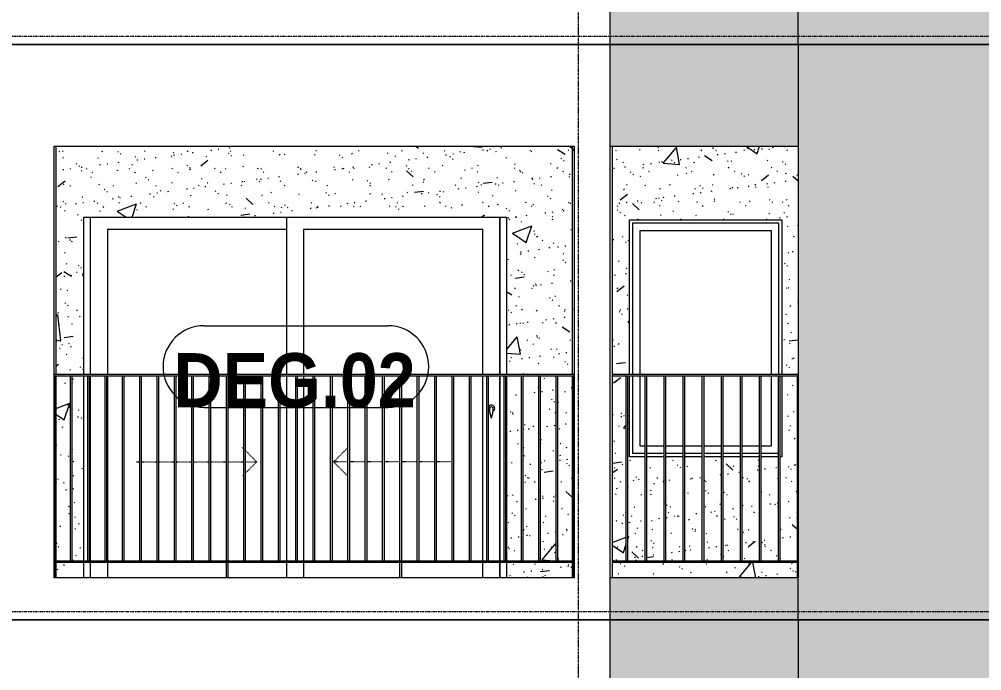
# Model space of a CAD drawing. Header units: millimetres. Extents: x -134153 to 99383, y -5233 to 35400.
# Drawn here: x 19153 to 24843, y 15450 to 19300 of the extents above; entities that cross this region are included whole.
import ezdxf

# ---------------------------------------------------------------- set-up
doc = ezdxf.new("R2010")
doc.units = ezdxf.units.MM
for name, pattern in [('Centre', [31.75, 6.35, -4.7625, 15.875, -4.7625]), ('Dash', [6, 3, -3]), ('Grid Line', [22.225, 12.7, -3.175, 3.175, -3.175])]:
    doc.linetypes.add(name, pattern=pattern)
for name, color, linetype, lineweight in [('0-2', 250, 'Continuous', 5), ('A-DOOR', 31, 'Continuous', 9), ('A-DOOR-FRAM', 31, 'Continuous', 9), ('A-DOOR-HDLN', 31, 'Dash', 9), ('A-DOOR-IDEN', 31, 'Continuous', 9), ('A-FLOR-HRAL', 11, 'Continuous', 9), ('A-FLOR-HRAL-1', 253, 'Continuous', 9), ('A-FLOR-LEVL-2', 51, 'Centre', 9), ('A-GLAZ-1', 253, 'Continuous', 9), ('A-GLAZ-2', 7, 'Continuous', 9), ('A-WALL', 113, 'Continuous', 9), ('A-WALL-PATT-1', 9, 'Continuous', 9), ('A-WALL-PATT-2', 111, 'Continuous', 5), ('I-WALL', 2, 'Continuous', 9), ('I-WALL-1', 7, 'Continuous', 9), ('S-COLS-1', 7, 'Continuous', 9), ('S-GRID-1', 1, 'Grid Line', 9)]:
    doc.layers.add(name, color=color, linetype=linetype, lineweight=lineweight)
doc.styles.add('Arial_B_2', font='arialbd_0.ttf', dxfattribs={"width": 0.9, "height": 320})
pattern_1 = [(50, (82572.6, 0), (1165.978, -102.01), [121.92, -1341.12]), (355, (82572.6, 0), (-225.554, 1222.763), [97.536, -1072.896]), (100.451, (82669.8, -8.5), (940.433, 1120.746), [103.616, -1139.776]), (46.184, (82572.6, 325.1), (1734.906, -269.074), [182.88, -2011.68]), (96.636, (82717.2, 302.7), (1519.38, 1583.54), [155.42, -1709.665]), (351.184, (82572.6, 325.1), (1519.39, 1583.52), [146.3, -1609.34]), (21, (82735.2, 243.8), (970.332, -654.498), [121.92, -1341.12]), (326, (82735.2, 243.8), (395.533, 1178.804), [97.536, -1072.896]), (71.451, (82816, 189.3), (1365.87, 524.296), [103.616, -1139.776]), (37.5, (82572.62, 0), (19.767, 541.1527), [53.645, -1006.246, 53.645, -1035.507, -1076.96]), (37.5, (82572.62, 0), (19.767, 541.1527), [-2149.043, 53.645, -1023.315]), (7.5, (82572.6, 0), (427.646, 641.156), [53.645, -567.334, 53.645, -981.862, -410.464]), (7.5, (82572.6, 0), (427.646, 641.156), [-1656.486, 53.645, -356.82]), (327.5, (82210.1, 0), (867.782, -36.665), [53.645, -352.755, 53.645, -1214.323, -1682.496]), (327.5, (82210.1, 0), (867.782, -36.665), [-1674.368, 53.645, -1628.85]), (317.5, (82047.56, 0), (948.028, 162.73), [53.645, -474.675, 53.645, -788.416, -1194.816]), (317.5, (82047.56, 0), (948.028, 162.73), [-1370.38, 53.645, -1141.17])]
pattern_2 = [(37.5, (82572.62, 0), (-5.1206, 156.61216), [5.364, -118.181, 5.364, -132.812, -132.08]), (37.5, (82572.62, 0), (-5.1206, 156.61216), [-261.722, 5.364, -126.716]), (7.5, (82572.62, 0), (143.847, 229.3842), [5.364, -61.285, 5.364, -105.989, -42.672]), (7.5, (82572.62, 0), (143.847, 229.3842), [-178.003, 5.364, -37.308]), (327.5, (82472.65, 0), (253.1176, 0.4601), [5.364, -35.276, 5.364, -140.94, -191.008]), (327.5, (82472.65, 0), (253.1176, 0.4601), [-186.944, 5.364, -185.644]), (317.5, (82472.65, 0), (244.3381, 71.3376), [5.364, -14.956, 5.364, -90.546, -109.728]), (317.5, (82472.65, 0), (244.3381, 71.3376), [-116.23, 5.364, -104.364])]

# ---------------------------------------------------------------- blocks, each defined once
blk = doc.blocks.new('NCV_TKTC_KET CAU_rvt-2-TKCS_MẶT ĐỨNG HƯỚNG NAM')
at = {"layer": 'S-COLS-1'}
blk.add_line((61152.6, 18549.3), (61152.6, 16000), dxfattribs=at)
blk = doc.blocks.new('M_Fixed - 900 x 1400-901190-TKCS_MẶT ĐỨNG HƯỚNG NAM')
at = {"layer": 'A-GLAZ-2'}
for p, q in [((61273.6, 7000), (61273.6, 7896)), ((61273.6, 7896), (62135.6, 7896)), ((62135.6, 7896), (62135.6, 7000)), ((61317.6, 7000), (61317.6, 7852)), ((61317.6, 7852), (62091.6, 7852)), ((62091.6, 7852), (62091.6, 7000)), ((61273.6, 6534), (61273.6, 6990)), ((61317.6, 6578), (61317.6, 6990)), ((62091.6, 6990), (62091.6, 6578)), ((61347.6, 6578), (61317.6, 6578)), ((61460.1, 6578), (61357.6, 6578)), ((61572.6, 6578), (61470.1, 6578)), ((61685.1, 6578), (61582.6, 6578)), ((61797.6, 6578), (61695.1, 6578)), ((61910.1, 6578), (61807.6, 6578)), ((62022.6, 6578), (61920.1, 6578)), ((62091.6, 6578), (62032.6, 6578)), ((61347.6, 6534), (61273.6, 6534)), ((61460.1, 6534), (61357.6, 6534)), ((61572.6, 6534), (61470.1, 6534)), ((61685.1, 6534), (61582.6, 6534)), ((61797.6, 6534), (61695.1, 6534)), ((61910.1, 6534), (61807.6, 6534)), ((62022.6, 6534), (61920.1, 6534)), ((62135.1, 6534), (62032.6, 6534))]:
    blk.add_line(p, q, dxfattribs=at)
blk = doc.blocks.new('Railing - 10mm-901206-TKCS_MẶT ĐỨNG HƯỚNG NAM')
at = {"layer": 'A-FLOR-HRAL-1'}
for p, q in [((106960.064287, 5900), (106960.064287, 6990)), ((106970.064287, 5900), (106970.064287, 6990))]:
    blk.add_line(p, q, dxfattribs=at)
blk = doc.blocks.new('Railing - 50 x 10mm-V265-TKCS_MẶT ĐỨNG HƯỚNG NAM')
at = {"layer": 'A-FLOR-HRAL-1'}
for p in [(98652.564287, 6990), (98657.564287, 5800)]:
    blk.add_line(p, (98657.564287, 6990), dxfattribs=at)
blk = doc.blocks.new('Railing - Railing-883261-TKCS_MẶT ĐỨNG HƯỚNG NAM')
at = {"layer": 'A-FLOR-HRAL-1'}
for p, q in [((61152.6, 5900), (62252.6, 5900)), ((62252.6, 5890), (61152.6, 5890))]:
    blk.add_line(p, q, dxfattribs=at)
at = {"extrusion": (0, 0, -1), "zscale": -1}
for name, p in [('Railing - 10mm-901206-TKCS_MẶT ĐỨNG HƯỚNG NAM', (-168205.1, 0)), ('Railing - 10mm-901206-TKCS_MẶT ĐỨNG HƯỚNG NAM', (-168317.6, 0)), ('Railing - 10mm-901206-TKCS_MẶT ĐỨNG HƯỚNG NAM', (-168430.1, 0)), ('Railing - 10mm-901206-TKCS_MẶT ĐỨNG HƯỚNG NAM', (-168542.6, 0)), ('Railing - 10mm-901206-TKCS_MẶT ĐỨNG HƯỚNG NAM', (-168655.1, 0)), ('Railing - 10mm-901206-TKCS_MẶT ĐỨNG HƯỚNG NAM', (-168767.6, 0)), ('Railing - 10mm-901206-TKCS_MẶT ĐỨNG HƯỚNG NAM', (-168880.1, 0)), ('Railing - 10mm-901206-TKCS_MẶT ĐỨNG HƯỚNG NAM', (-168992.6, 0)), ('Railing - 10mm-901206-TKCS_MẶT ĐỨNG HƯỚNG NAM', (-169105.1, 0)), ('Railing - 50 x 10mm-V265-TKCS_MẶT ĐỨNG HƯỚNG NAM', (-160905.1, 0))]:
    blk.add_blockref(name, p, dxfattribs=at)
blk = doc.blocks.new('Top Rail Type - Top Rail_Internal_-883262-TKCS_MẶT ĐỨNG HƯỚNG NAM')
at = {"layer": 'A-FLOR-HRAL-1'}
for p, q in [((62252.564287, 7000), (61152.564287, 7000)), ((62252.564287, 6990), (61152.564287, 6990))]:
    blk.add_line(p, q, dxfattribs=at)
blk = doc.blocks.new('NCV_TKTC_TANG 5_rvt-2-TKCS_MẶT ĐỨNG HƯỚNG NAM')
at = {"layer": 'A-WALL-PATT-1'}
h = blk.add_hatch(dxfattribs=at)
h.set_pattern_fill('FP_31', color=256, style=0, pattern_type=2)
h.set_pattern_definition(pattern_1)
h.paths.add_polyline_path([(60901.2, 16000), (60917.6, 16000), (60917.6, 16090), (60527.6, 16090), (60527.6, 16000), (60891.9, 16000)])
h.paths.add_polyline_path([(57862.6, 16000), (58027.6, 16000), (58027.6, 16090), (57862.6, 16090)])
h.paths.add_polyline_path([(60874.8, 16100), (60917.6, 16100), (60917.6, 17190), (60830.1, 17190), (60830.1, 16100), (60847.6, 16100)])
h.paths.add_polyline_path([(57880.7, 16100), (57950.1, 16100), (57950.1, 17190), (57862.6, 17190), (57862.6, 16100)])
h.paths.add_polyline_path([(60727.6, 16100), (60820.1, 16100), (60820.1, 17190), (60727.6, 17190), (60727.6, 16250)])
h.paths.add_polyline_path([(60625.1, 16100), (60717.6, 16100), (60717.6, 17190), (60625.1, 17190), (60625.1, 16378.1)])
h.paths.add_polyline_path([(60615.1, 16100), (60615.1, 17190), (60527.6, 17190), (60527.6, 16100)])
h.paths.add_polyline_path([(58027.6, 16100), (58027.6, 17190), (57960.1, 17190), (57960.1, 16100)])
h.paths.add_polyline_path([(60917.6, 17200), (60917.6, 18550), (57862.6, 18550), (57862.6, 17200), (58027.6, 17200), (58027.6, 18130), (60527.6, 18130), (60527.6, 17200), (60757.7, 17200)])
h = blk.add_hatch(dxfattribs=at)
h.set_pattern_fill('FP_32', color=256, style=0, pattern_type=2)
h.set_pattern_definition(pattern_2)
h.paths.add_polyline_path([(60901.2, 16000), (60917.6, 16000), (60917.6, 16090), (60527.6, 16090), (60527.6, 16000), (60891.9, 16000)])
h.paths.add_polyline_path([(57862.6, 16000), (58027.6, 16000), (58027.6, 16090), (57862.6, 16090)])
h.paths.add_polyline_path([(60874.8, 16100), (60917.6, 16100), (60917.6, 17190), (60830.1, 17190), (60830.1, 16100), (60847.6, 16100)])
h.paths.add_polyline_path([(57880.7, 16100), (57950.1, 16100), (57950.1, 17190), (57862.6, 17190), (57862.6, 16100)])
h.paths.add_polyline_path([(60727.6, 16100), (60820.1, 16100), (60820.1, 17190), (60727.6, 17190), (60727.6, 16250)])
h.paths.add_polyline_path([(60625.1, 16100), (60717.6, 16100), (60717.6, 17190), (60625.1, 17190), (60625.1, 16378.1)])
h.paths.add_polyline_path([(60615.1, 16100), (60615.1, 17190), (60527.6, 17190), (60527.6, 16100)])
h.paths.add_polyline_path([(58027.6, 16100), (58027.6, 17190), (57960.1, 17190), (57960.1, 16100)])
h.paths.add_polyline_path([(60917.6, 17200), (60917.6, 18550), (57862.6, 18550), (57862.6, 17200), (58027.6, 17200), (58027.6, 18130), (60527.6, 18130), (60527.6, 17200), (60757.7, 17200)])
h = blk.add_hatch(dxfattribs=at)
h.set_pattern_fill('FP_31', color=256, style=0, pattern_type=2)
h.set_pattern_definition(pattern_1)
h.paths.add_polyline_path([(60917.6, 16000), (60922.6, 16000), (60922.6, 16090), (60917.6, 16090), (60917.6, 16012.5)])
h.paths.add_polyline_path([(60918.1, 16100), (60922.6, 16100), (60921.7, 17190), (60917.6, 17190), (60917.6, 16100)])
h.paths.add_polyline_path([(60921.7, 17200), (60927.6, 17200), (60926.1, 18550), (60917.6, 18550), (60917.6, 17200)])
h = blk.add_hatch(dxfattribs=at)
h.set_pattern_fill('FP_32', color=256, style=0, pattern_type=2)
h.set_pattern_definition(pattern_2)
h.paths.add_polyline_path([(60917.6, 16000), (60922.6, 16000), (60922.6, 16090), (60917.6, 16090), (60917.6, 16012.5)])
h.paths.add_polyline_path([(60918.1, 16100), (60922.6, 16100), (60921.7, 17190), (60917.6, 17190), (60917.6, 16100)])
h.paths.add_polyline_path([(60921.7, 17200), (60927.6, 17200), (60926.1, 18550), (60917.6, 18550), (60917.6, 17200)])
h = blk.add_hatch(dxfattribs=at)
h.set_pattern_fill('FP_31', color=256, style=0, pattern_type=2)
h.set_pattern_definition(pattern_1)
h.paths.add_polyline_path([(62247.6, 16000), (62247.6, 16090), (61152.6, 16090), (61152.6, 16000), (61551, 16000)])
h.paths.add_polyline_path([(61245.1, 16100), (61347.6, 16100), (61347.6, 16715), (61254.6, 16715), (61254.6, 17190), (61245.1, 17190), (61245.1, 16451.2)])
h.paths.add_polyline_path([(61235.1, 16100), (61235.1, 17190), (61152.6, 17190), (61152.6, 16100)])
h.paths.add_polyline_path([(61378.2, 16100), (61460.1, 16100), (61460.1, 16715), (61357.6, 16715), (61357.6, 16100)])
h.paths.add_polyline_path([(62247.6, 16100), (62247.6, 17190), (62154.6, 17190), (62154.6, 16715), (62145.1, 16715), (62145.1, 16100)])
h.paths.add_polyline_path([(62135.1, 16100), (62135.1, 16715), (62032.6, 16715), (62032.6, 16100)])
h.paths.add_polyline_path([(62022.6, 16100), (62022.6, 16715), (61920.1, 16715), (61920.1, 16100)])
h.paths.add_polyline_path([(61470.1, 16100), (61572.6, 16100), (61572.6, 16715), (61470.1, 16715), (61470.1, 16172.8)])
h.paths.add_polyline_path([(61807.6, 16100), (61910.1, 16100), (61910.1, 16715), (61807.6, 16715), (61807.6, 16440.1)])
h.paths.add_polyline_path([(61797.6, 16100), (61797.6, 16715), (61695.1, 16715), (61695.1, 16100)])
h.paths.add_polyline_path([(61685.1, 16100), (61685.1, 16715), (61582.6, 16715), (61582.6, 16100)])
h.paths.add_polyline_path([(61152.6, 17200), (61254.6, 17200), (61254.6, 18115), (62154.6, 18115), (62154.6, 17200), (62252.6, 17200), (62252.6, 18549.3), (61152.6, 18549.3), (61152.6, 17555.4)])
h = blk.add_hatch(dxfattribs=at)
h.set_pattern_fill('FP_32', color=256, style=0, pattern_type=2)
h.set_pattern_definition(pattern_2)
h.paths.add_polyline_path([(62247.6, 16000), (62247.6, 16090), (61152.6, 16090), (61152.6, 16000), (61551, 16000)])
h.paths.add_polyline_path([(61245.1, 16100), (61347.6, 16100), (61347.6, 16715), (61254.6, 16715), (61254.6, 17190), (61245.1, 17190), (61245.1, 16451.2)])
h.paths.add_polyline_path([(61235.1, 16100), (61235.1, 17190), (61152.6, 17190), (61152.6, 16100)])
h.paths.add_polyline_path([(61378.2, 16100), (61460.1, 16100), (61460.1, 16715), (61357.6, 16715), (61357.6, 16100)])
h.paths.add_polyline_path([(62247.6, 16100), (62247.6, 17190), (62154.6, 17190), (62154.6, 16715), (62145.1, 16715), (62145.1, 16100)])
h.paths.add_polyline_path([(62135.1, 16100), (62135.1, 16715), (62032.6, 16715), (62032.6, 16100)])
h.paths.add_polyline_path([(62022.6, 16100), (62022.6, 16715), (61920.1, 16715), (61920.1, 16100)])
h.paths.add_polyline_path([(61470.1, 16100), (61572.6, 16100), (61572.6, 16715), (61470.1, 16715), (61470.1, 16172.8)])
h.paths.add_polyline_path([(61807.6, 16100), (61910.1, 16100), (61910.1, 16715), (61807.6, 16715), (61807.6, 16440.1)])
h.paths.add_polyline_path([(61797.6, 16100), (61797.6, 16715), (61695.1, 16715), (61695.1, 16100)])
h.paths.add_polyline_path([(61685.1, 16100), (61685.1, 16715), (61582.6, 16715), (61582.6, 16100)])
h.paths.add_polyline_path([(61152.6, 17200), (61254.6, 17200), (61254.6, 18115), (62154.6, 18115), (62154.6, 17200), (62252.6, 17200), (62252.6, 18549.3), (61152.6, 18549.3), (61152.6, 17555.4)])
at = {"layer": 'I-WALL-1'}
for p, q in [((57862.6, 18550), (57862.6, 17200)), ((60917.6, 17200), (60917.6, 18550)), ((58027.6, 17200), (58027.6, 18130)), ((58027.6, 18130), (60527.6, 18130)), ((60527.6, 18130), (60527.6, 17200)), ((61254.6, 17200), (61254.6, 18115)), ((61254.6, 18115), (62154.6, 18115)), ((62154.6, 18115), (62154.6, 17200)), ((57862.6, 17190), (57862.6, 16100)), ((58027.6, 16100), (58027.6, 17190)), ((60527.6, 17190), (60527.6, 16100)), ((60917.6, 16100), (60917.6, 17190)), ((61254.6, 16715), (61254.6, 17190)), ((62154.6, 17190), (62154.6, 16715)), ((61347.6, 16715), (61254.6, 16715)), ((61460.1, 16715), (61357.6, 16715)), ((61572.6, 16715), (61470.1, 16715)), ((61685.1, 16715), (61582.6, 16715)), ((61797.6, 16715), (61695.1, 16715)), ((61910.1, 16715), (61807.6, 16715)), ((62022.6, 16715), (61920.1, 16715)), ((62135.1, 16715), (62032.6, 16715)), ((62154.6, 16715), (62145.1, 16715)), ((57862.6, 16090), (57862.6, 16000)), ((58027.6, 16000), (58027.6, 16090)), ((60527.6, 16090), (60527.6, 16000)), ((60917.6, 16000), (60917.6, 16090))]:
    blk.add_line(p, q, dxfattribs=at)
at = {"layer": 'A-FLOR-HRAL-1'}
for name in ['Top Rail Type - Top Rail_Internal_-883262-TKCS_MẶT ĐỨNG HƯỚNG NAM', 'Railing - Railing-883261-TKCS_MẶT ĐỨNG HƯỚNG NAM']:
    blk.add_blockref(name, (0, 10200), dxfattribs=at)
at = {"layer": 'A-GLAZ-1'}
blk.add_blockref('M_Fixed - 900 x 1400-901190-TKCS_MẶT ĐỨNG HƯỚNG NAM', (0, 10200), dxfattribs=at)
blk = doc.blocks.new('DEG_02-DEG_03 - DEG_02-2500x2400mm-CỬA ĐI 02 CÁNH TRƯỢT-V253-TKCS_MẶT ĐỨNG HƯỚNG NAM')
at = {"layer": 'A-DOOR'}
for p, q in [((59227.6, 10400), (59227.6, 11330)), ((60487.6, 11330), (60487.6, 10400)), ((58167.6, 11260), (58167.6, 10400)), ((58167.6, 11260), (59227.6, 11260)), ((59327.6, 11260), (59327.6, 10400)), ((59327.6, 11260), (60387.6, 11260)), ((60387.6, 10400), (60387.6, 11260)), ((58167.6, 10390), (58167.6, 9300)), ((59227.6, 9300), (59227.6, 10390)), ((59327.6, 10390), (59327.6, 9300)), ((60387.6, 9300), (60387.6, 10390)), ((60487.6, 10390), (60487.6, 9300)), ((58167.6, 9290), (58167.6, 9200)), ((59227.6, 9200), (59227.6, 9290)), ((59327.6, 9290), (59327.6, 9200)), ((60387.6, 9200), (60387.6, 9290)), ((60487.6, 9290), (60487.6, 9200))]:
    blk.add_line(p, q, dxfattribs=at)
at = {"layer": 'A-DOOR', "flags": 128}
blk.add_lwpolyline([(60439.1, 10208.7), (60439.1, 10208.7), (60439, 10208.7), (60439, 10208.7), (60439, 10208.7), (60439, 10208.7), (60439, 10208.7), (60439, 10208.7), (60438.9, 10208.7), (60438.9, 10208.7), (60438.9, 10208.7), (60438.9, 10208.7), (60438.8, 10208.7), (60438.8, 10208.7), (60438.8, 10208.7), (60438.7, 10208.7), (60438.7, 10208.7), (60438.7, 10208.7), (60438.6, 10208.7), (60438.6, 10208.7), (60438.5, 10208.7), (60438.5, 10208.7), (60438.4, 10208.7), (60438.4, 10208.7), (60438.3, 10208.7), (60438.3, 10208.7), (60438.2, 10208.7), (60438.2, 10208.7), (60438.1, 10208.7), (60438.1, 10208.7), (60438, 10208.7), (60437.9, 10208.7), (60437.9, 10208.7), (60437.8, 10208.7), (60437.8, 10208.7), (60437.7, 10208.7), (60437.6, 10208.7), (60437.6, 10208.7), (60437.5, 10208.7), (60437.5, 10208.7), (60437.4, 10208.7), (60437.3, 10208.7), (60437.3, 10208.7), (60437.2, 10208.7), (60437.2, 10208.7), (60437.1, 10208.7), (60437.1, 10208.7), (60437, 10208.7), (60436.9, 10208.7), (60436.9, 10208.7), (60436.8, 10208.7), (60436.8, 10208.7), (60436.7, 10208.7), (60436.7, 10208.7), (60436.6, 10208.7), (60436.6, 10208.7), (60436.5, 10208.7), (60436.5, 10208.7), (60436.5, 10208.7), (60436.4, 10208.7), (60436.4, 10208.7), (60436.3, 10208.7), (60436.3, 10208.7), (60436.3, 10208.7), (60436.2, 10208.7), (60436.2, 10208.7), (60436.2, 10208.7), (60436.2, 10208.7), (60436.2, 10208.7), (60436.1, 10208.7), (60436.1, 10208.7), (60436.1, 10208.7), (60436.1, 10208.7), (60436.1, 10208.7), (60436.1, 10208.7), (60436.1, 10208.7)], dxfattribs=at)
at = {"layer": 'A-DOOR'}
for centre, radius, start, end in [((60437.6, 10200), 20, 0, 150), ((60437.6, 10200), 20, 210, 240), ((60436.1, 10199.2), 9.45, 90, 180), ((60591.4, 10199.2), 164.8, 180, 199.134), ((60439.1, 10199.2), 9.45, 0, 90), ((60283.8, 10199.2), 164.8, 340.866, 0), ((60437.6, 10200), 20, 300, 0), ((60437.9, 10146), 2.34, 199.134, 261.031), ((60437.2, 10146), 2.34, 278.969, 340.866)]:
    blk.add_arc(centre, radius, start, end, dxfattribs=at)
at = {"layer": 'A-DOOR-FRAM'}
for p, q in [((58067.6, 10400), (58067.6, 11330)), ((60487.6, 10400), (60487.6, 11330)), ((58067.6, 9300), (58067.6, 10390)), ((60487.6, 9300), (60487.6, 10390)), ((58067.6, 9200), (58067.6, 9290)), ((60487.6, 9200), (60487.6, 9290))]:
    blk.add_line(p, q, dxfattribs=at)
at = {"layer": 'A-DOOR-HDLN'}
for p, q in [((58975.1, 9959.5), (58965.5, 9969.1)), ((59504.8, 9884.2), (59589.7, 9969.1)), ((59050.3, 9884.2), (58985.1, 9949.5)), ((58340.3, 9884.2), (58360.1, 9884.2)), ((58370.1, 9884.2), (58462.6, 9884.2)), ((58472.6, 9884.2), (58565.1, 9884.2)), ((58575.1, 9884.2), (58667.6, 9884.2)), ((58677.6, 9884.2), (58770.1, 9884.2)), ((58780.1, 9884.2), (58872.6, 9884.2)), ((58882.6, 9884.2), (58975.1, 9884.2)), ((59050.3, 9884.2), (58985.1, 9819)), ((58985.1, 9884.2), (59050.3, 9884.2)), ((59504.8, 9884.2), (59589.7, 9799.4)), ((59590.1, 9884.2), (59504.8, 9884.2)), ((59692.6, 9884.2), (59600.1, 9884.2)), ((59795.1, 9884.2), (59702.6, 9884.2)), ((59897.6, 9884.2), (59805.1, 9884.2)), ((60000.1, 9884.2), (59907.6, 9884.2)), ((60102.6, 9884.2), (60010.1, 9884.2)), ((60205.1, 9884.2), (60112.6, 9884.2)), ((58975.1, 9809), (58965.5, 9799.4))]:
    blk.add_line(p, q, dxfattribs=at)
blk = doc.blocks.new('Railing - 10mm-1251313-TKCS_MẶT ĐỨNG HƯỚNG NAM')
at = {"layer": 'A-FLOR-HRAL'}
for p, q in [((52620.064287, 5900), (52620.064287, 6990)), ((52630.064287, 5900), (52630.064287, 6990))]:
    blk.add_line(p, q, dxfattribs=at)
blk = doc.blocks.new('Railing - 50 x 10mm-1251315-TKCS_MẶT ĐỨNG HƯỚNG NAM')
at = {"layer": 'A-FLOR-HRAL'}
for p, q in [((51697.564287, 5800), (51697.564287, 6990)), ((51707.564287, 6990), (51697.564287, 6990)), ((51707.564287, 5800), (51707.564287, 6990))]:
    blk.add_line(p, q, dxfattribs=at)
blk = doc.blocks.new('Railing - 50 x 10mm-1251311-TKCS_MẶT ĐỨNG HƯỚNG NAM')
at = {"layer": 'A-FLOR-HRAL'}
for p in [(52722.564287, 5800), (52727.564287, 6990)]:
    blk.add_line(p, (52722.564287, 6990), dxfattribs=at)
blk = doc.blocks.new('Railing - 50 x 10mm-V289-TKCS_MẶT ĐỨNG HƯỚNG NAM')
at = {"layer": 'A-FLOR-HRAL'}
for p, q in [((49657.564287, 6990), (49652.564287, 6990)), ((49657.564287, 5800), (49657.564287, 6990))]:
    blk.add_line(p, q, dxfattribs=at)
blk = doc.blocks.new('Railing - Railing-3262410-TKCS_MẶT ĐỨNG HƯỚNG NAM')
at = {"layer": 'A-FLOR-HRAL'}
for p, q in [((57852.564287, 16100), (60927.564287, 16100)), ((60927.564287, 16090), (57852.564287, 16090))]:
    blk.add_line(p, q, dxfattribs=at)
for name, p in [('Railing - 50 x 10mm-V289-TKCS_MẶT ĐỨNG HƯỚNG NAM', (8200, 10200)), ('Railing - 10mm-1251313-TKCS_MẶT ĐỨNG HƯỚNG NAM', (5330, 10200)), ('Railing - 10mm-1251313-TKCS_MẶT ĐỨNG HƯỚNG NAM', (5432.5, 10200)), ('Railing - 10mm-1251313-TKCS_MẶT ĐỨNG HƯỚNG NAM', (5535, 10200)), ('Railing - 10mm-1251313-TKCS_MẶT ĐỨNG HƯỚNG NAM', (5637.5, 10200)), ('Railing - 10mm-1251313-TKCS_MẶT ĐỨNG HƯỚNG NAM', (5740, 10200)), ('Railing - 10mm-1251313-TKCS_MẶT ĐỨNG HƯỚNG NAM', (5842.5, 10200)), ('Railing - 10mm-1251313-TKCS_MẶT ĐỨNG HƯỚNG NAM', (5945, 10200)), ('Railing - 10mm-1251313-TKCS_MẶT ĐỨNG HƯỚNG NAM', (6047.5, 10200)), ('Railing - 10mm-1251313-TKCS_MẶT ĐỨNG HƯỚNG NAM', (6150, 10200)), ('Railing - 50 x 10mm-1251315-TKCS_MẶT ĐỨNG HƯỚNG NAM', (7175, 10200)), ('Railing - 10mm-1251313-TKCS_MẶT ĐỨNG HƯỚNG NAM', (6355, 10200)), ('Railing - 10mm-1251313-TKCS_MẶT ĐỨNG HƯỚNG NAM', (6457.5, 10200)), ('Railing - 10mm-1251313-TKCS_MẶT ĐỨNG HƯỚNG NAM', (6560, 10200)), ('Railing - 10mm-1251313-TKCS_MẶT ĐỨNG HƯỚNG NAM', (6662.5, 10200)), ('Railing - 10mm-1251313-TKCS_MẶT ĐỨNG HƯỚNG NAM', (6765, 10200)), ('Railing - 10mm-1251313-TKCS_MẶT ĐỨNG HƯỚNG NAM', (6867.5, 10200)), ('Railing - 10mm-1251313-TKCS_MẶT ĐỨNG HƯỚNG NAM', (6970, 10200)), ('Railing - 10mm-1251313-TKCS_MẶT ĐỨNG HƯỚNG NAM', (7072.5, 10200)), ('Railing - 10mm-1251313-TKCS_MẶT ĐỨNG HƯỚNG NAM', (7175, 10200)), ('Railing - 50 x 10mm-1251315-TKCS_MẶT ĐỨNG HƯỚNG NAM', (8200, 10200)), ('Railing - 10mm-1251313-TKCS_MẶT ĐỨNG HƯỚNG NAM', (7380, 10200)), ('Railing - 10mm-1251313-TKCS_MẶT ĐỨNG HƯỚNG NAM', (7482.5, 10200)), ('Railing - 10mm-1251313-TKCS_MẶT ĐỨNG HƯỚNG NAM', (7585, 10200)), ('Railing - 10mm-1251313-TKCS_MẶT ĐỨNG HƯỚNG NAM', (7687.5, 10200)), ('Railing - 10mm-1251313-TKCS_MẶT ĐỨNG HƯỚNG NAM', (7790, 10200)), ('Railing - 10mm-1251313-TKCS_MẶT ĐỨNG HƯỚNG NAM', (7892.5, 10200)), ('Railing - 10mm-1251313-TKCS_MẶT ĐỨNG HƯỚNG NAM', (7995, 10200)), ('Railing - 10mm-1251313-TKCS_MẶT ĐỨNG HƯỚNG NAM', (8097.5, 10200)), ('Railing - 10mm-1251313-TKCS_MẶT ĐỨNG HƯỚNG NAM', (8200, 10200)), ('Railing - 50 x 10mm-1251311-TKCS_MẶT ĐỨNG HƯỚNG NAM', (8200, 10200))]:
    blk.add_blockref(name, p)
blk = doc.blocks.new('Top Rail Type - Top Rail_Internal_-3262411-TKCS_MẶT ĐỨNG HƯỚNG NAM')
at = {"layer": 'A-FLOR-HRAL'}
for p, q in [((60927.564287, 17200), (57852.564287, 17200)), ((60927.564287, 17190), (57852.564287, 17190))]:
    blk.add_line(p, q, dxfattribs=at)
blk = doc.blocks.new('STN_Door Tag - STN_Door Tag-1788670-TKCS_MẶT ĐỨNG HƯỚNG NAM')
at = {"layer": 'A-DOOR-IDEN'}
for p, q in [((50538.4, 10689.1), (51626.5, 10689.1)), ((50538.4, 10206.1), (51626.5, 10206.1))]:
    blk.add_line(p, q, dxfattribs=at)
for centre, start, end in [((50538.4, 10447.6), 90, 270), ((51626.5, 10447.6), 270, 90)]:
    blk.add_arc(centre, 241.5, start, end, dxfattribs=at)

msp = doc.modelspace()

# ---------------------------------------------------------------- hatches: boundary and pattern name
at = {"layer": 'A-WALL-PATT-2'}
h = msp.add_hatch(color=256, dxfattribs=at)
h.paths.add_polyline_path([(23758.9, 19150), (27348.9, 19150), (27348.9, 22550), (23758.9, 22550), (23758.9, 20868)])
h.paths.add_polyline_path([(26230.4, 20200), (24958.9, 20200), (24958.9, 21600), (26358.9, 21600), (26358.9, 20200), (26317.9, 20200)])
for points in [[(22643.9, 19150), (23758.9, 19150), (23758.9, 19400), (22643.9, 19400)], [(23057.3, 18549.3), (23758.9, 18549.3), (23758.9, 19150), (22643.9, 19150), (22643.9, 18549.3)], [(22643.9, 15750), (23758.9, 15750), (23758.9, 16000), (22643.9, 16000)], [(23758.9, 15149.3), (23758.9, 15750), (22643.9, 15750), (22643.9, 15149.3), (23057.3, 15149.3)]]:
    msp.add_hatch(color=256, dxfattribs=at).paths.add_polyline_path(points)
h = msp.add_hatch(color=256, dxfattribs=at)
h.paths.add_polyline_path([(23758.9, 15750), (27348.9, 15750), (27348.9, 19150), (23758.9, 19150), (23758.9, 16451.2)])
h.paths.add_polyline_path([(24958.9, 16800), (24958.9, 18200), (26358.9, 18200), (26358.9, 16800), (24999.8, 16800)])
h = msp.add_hatch(color=256, dxfattribs=at)
h.paths.add_polyline_path([(26230.4, 12350), (27348.9, 12350), (27348.9, 15750), (23758.9, 15750), (23758.9, 12350), (24999.8, 12350)])
h.paths.add_polyline_path([(26230.4, 13400), (24958.9, 13400), (24958.9, 14800), (26358.9, 14800), (26358.9, 13400), (26317.9, 13400)])

# ---------------------------------------------------------------- linework, layer by layer
at = {"layer": 'A-FLOR-LEVL-2'}
for p, q in [((-12769.4, 19200), (95658.9, 19200)), ((-12769.4, 15800), (95658.9, 15800))]:
    msp.add_line(p, q, dxfattribs=at)
at = {"layer": 'A-WALL'}
for p, q in [((22643.9, 29350), (22643.9, 5550)), ((22643.9, 19150), (15558.9, 19150)), ((15558.9, 19150), (22643.9, 19150)), ((38598.9, 19150), (23758.9, 19150)), ((23758.9, 19150), (23758.9, 16000)), ((23758.9, 19150), (38598.9, 19150)), ((19358.9, 16000), (19358.9, 18550)), ((19358.9, 18550), (22433.9, 18550)), ((22433.9, 18550), (22433.9, 16000)), ((22433.9, 16000), (19358.9, 16000)), ((15558.9, 15750), (22643.9, 15750)), ((22643.9, 15750), (15558.9, 15750)), ((23758.9, 15750), (38598.9, 15750)), ((38598.9, 15750), (23758.9, 15750)), ((23758.9, 15750), (23758.9, 12600))]:
    msp.add_line(p, q, dxfattribs=at)
at = {"layer": 'I-WALL'}
for p, q in [((23758.9, 19150), (23758.9, 19400)), ((23758.9, 19150), (22643.9, 19150)), ((22643.9, 19150), (23758.9, 19150)), ((22643.9, 18549.3), (23758.9, 18549.3)), ((23758.9, 16000), (22643.9, 16000)), ((23758.9, 15750), (23758.9, 16000)), ((22643.9, 15750), (23758.9, 15750)), ((23758.9, 15750), (22643.9, 15750))]:
    msp.add_line(p, q, dxfattribs=at)
at = {"layer": 'S-GRID-1'}
msp.add_line((22458.9, 856.3), (22458.9, 30285.9), dxfattribs=at)

# ---------------------------------------------------------------- block references
at = {"layer": '0-2'}
for name in ['NCV_TKTC_KET CAU_rvt-2-TKCS_MẶT ĐỨNG HƯỚNG NAM', 'NCV_TKTC_TANG 5_rvt-2-TKCS_MẶT ĐỨNG HƯỚNG NAM']:
    msp.add_blockref(name, (-38493.7, 0), dxfattribs=at)
at = {"layer": 'A-DOOR'}
msp.add_blockref('DEG_02-DEG_03 - DEG_02-2500x2400mm-CỬA ĐI 02 CÁNH TRƯỢT-V253-TKCS_MẶT ĐỨNG HƯỚNG NAM', (-38493.7, 6800), dxfattribs=at)
at = {"layer": 'A-DOOR-IDEN'}
msp.add_blockref('STN_Door Tag - STN_Door Tag-1788670-TKCS_MẶT ĐỨNG HƯỚNG NAM', (-30293.7, 6800), dxfattribs=at)
at = {"layer": 'A-FLOR-HRAL'}
for name in ['Top Rail Type - Top Rail_Internal_-3262411-TKCS_MẶT ĐỨNG HƯỚNG NAM', 'Railing - Railing-3262410-TKCS_MẶT ĐỨNG HƯỚNG NAM']:
    msp.add_blockref(name, (-38493.7, 0), dxfattribs=at)

# ---------------------------------------------------------------- texts
at = {"layer": 'A-DOOR-IDEN', "insert": (20780.6, 17164.6), "char_height": 320, "width": 1467.36, "attachment_point": 5, "line_spacing_factor": 0.936439, "style": 'Arial_B_2'}
msp.add_mtext('\\pt7.2,14.4,21.6,28.8,36,43.2,50.4,57.6,64.8,72,79.2,86.4,93.6,100.8,108,115.2,122.4,129.6,136.8,144,151.2,158.4,165.6,172.8,180,187.2,194.4,201.6,208.8,216,223.2,230.4;DEG.02', dxfattribs=at)

doc.saveas('drawing.dxf')
